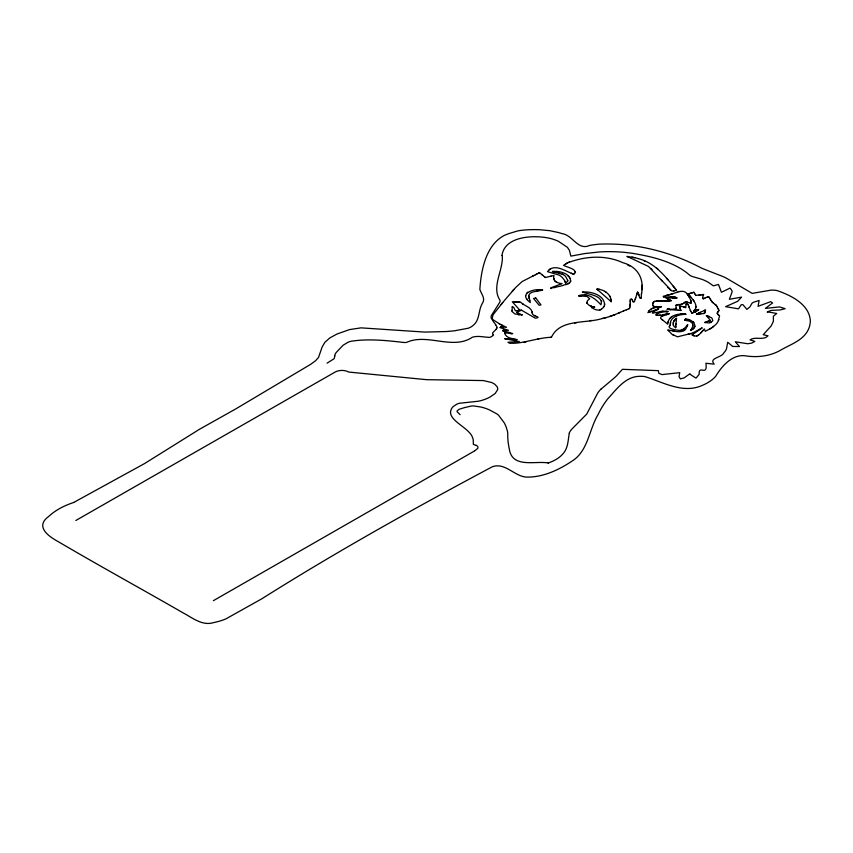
<?xml version="1.0" encoding="UTF-8"?>
<svg xmlns="http://www.w3.org/2000/svg" width="853" height="853" viewBox="0 0 853 853"><rect width="100%" height="100%" fill="white"/><g stroke="black" fill="none" stroke-linecap="round" stroke-linejoin="round"><path stroke-width="1.28" d="M611.153 301.685C611.441 294.296 603.711 289.167 596.929 289.135L611.153 301.685L610.983 299.2M668.357 309.159L667.217 309.127L676.632 309.383L675.768 305.374L681.984 304.084A3.988 2.303 0 0 0 682.752 303.849L686.175 301.791L690.909 303.348A38.822 22.413 0 0 1 690.887 302.548L690.781 300.288L689.085 296.929A91.697 52.939 0 0 0 687.827 294.797C683.2 287.013 674.35 294.509 667.824 295.021M528.625 295.479L530.278 302.548C517.643 293.304 534.149 288.239 542.583 289.924C538.414 291.95 527.442 290.393 528.903 297.548M713.087 302.804A16.282 9.394 0 0 1 711.711 301.418A16.431 9.479 0 0 0 713.087 302.804L716.093 305.321A27.243 15.727 0 0 1 716.691 306.163L719.004 310.385L717.213 313.424L719.591 315.887L717.949 321.677A29.546 17.06 0 0 1 715.688 324.662L711.242 328.192L705.228 331.316L704.365 328.906C701.219 332.233 697.349 338.801 692.114 334.856L702.232 327.829L694.246 332.169A30.356 17.518 0 0 1 690.599 333.576L677.538 336.807L671.929 334.269L667.974 330.058C673.753 330.506 681.238 334.216 685.844 328.949C690.834 318.19 685.066 330.729 680.331 330.399C677.73 330.452 665.479 328.778 670.17 325.345C669.498 316.602 678.956 314.533 685.844 314.277C678.711 313.062 668.016 315.29 667.75 324.204L660.574 318.308L660.904 317.049A7.027 4.052 0 0 1 661.416 316.506L669.434 313.573C646.926 318.745 657.141 311.43 667.931 311.601C662.525 309.287 642.106 317.902 658.687 308.871L647.885 312.603C650.37 307.666 656.501 306.941 661.427 306.685L660.435 306.654M690.898 302.058L690.887 302.548A39.686 22.914 0 0 0 690.909 303.348L690.312 303.028M521.492 310.193L516.609 312.337L522.143 314.928L514.977 313.968L512.099 311.612L512.205 306.824L513.869 307.613L515.361 310.769L521.492 310.193L535.321 318.18C542.966 317.22 532.411 316.292 532.272 313.35C532.304 307.155 523.977 305.96 520.682 302.218A10.769 6.216 0 0 0 519.872 302.133A14.362 8.295 0 0 0 519.328 302.09A38.726 22.359 0 0 0 517.899 302.005L516.332 301.951M551.273 288.591C547.914 288.186 562.863 286.256 564.025 284.913C574.687 284.134 570.54 275.018 563.289 272.843A14.373 8.295 0 0 0 558.278 271.585L552.499 271.51L563.129 274.538A14.778 8.53 0 0 1 565.582 276.383L567.767 280.573L565.71 283.569L564.43 280.157L562.127 277.31A19.971 11.526 0 0 0 558.843 275.018L547.509 271.649C554.429 262.511 565.997 271.734 573.984 274.357C578.899 269.185 566.467 267.234 563.598 265.336L565.539 264.11M550.697 287.898L562.02 283.612C557.595 283.345 551.934 280.893 554.013 275.455L545.43 277.513L539.544 272.661L522.121 281.543L515.649 287.546L504.23 300.725L493.087 314.704L492.266 318.105A10.652 6.152 0 0 0 493.013 319.726L499.762 324.033M685.3 319.342L684.714 320.184L689.874 321.282L692.561 323.372L692.764 326.454L691.282 329.407M692.977 324.79L692.764 326.454M641.189 297.974L641.477 293.4M641.445 294.306C644.591 279.613 638.332 266.925 622.893 262.713C605.417 254.61 584.561 256.049 567.042 263.129M508.708 342.895C519.189 345.07 538.072 337.393 551.433 337.308C559.995 318.67 585.734 323.841 602.293 318.51C611.686 316.74 620.056 312.102 628.874 308.807A4.254 2.452 0 0 0 629.546 308.221L630.346 300.874M630.207 304.158L629.706 308.008A4.244 2.452 0 0 1 628.874 308.807M630.303 301.813C628.81 297.974 632.755 298.337 632.851 301.418M641.616 289.732L641.712 287.909M641.339 297.057L640.891 297.974M575.476 272.48L575.37 271.574M667.888 299.104C679.063 303.071 655.69 299.222 653.856 301.866A7.027 4.062 0 0 0 653.366 302.357C650.626 307.272 657.663 307.752 661.438 306.685M641.765 286.992L641.893 285.169M717.17 313.072L717.863 311.569M675.661 327.701L676.504 318.361C673.166 320.12 671.46 325.899 675.661 327.701L675.811 326.059M676.344 320.174L676.397 319.566M676.45 318.958L676.514 318.361L674.488 320.259A15.738 9.084 0 0 0 673.369 322.285L673.412 325.462M675.96 324.353L676.013 323.767M695.12 294.221L695.867 295.373L703.586 294.488C700.089 303.764 707.393 294.37 709.387 297.59M703.512 295.042L703.586 294.488M703.139 298.092L703.341 298.902M686.089 304.372L686.185 303.604L687.443 303.561M679.958 306.067L685.705 307.197M685.673 307.453L686.281 303.604M670.522 323.479L670.682 322.285M688.339 305.203L690.386 310.535A33.502 19.342 0 0 0 690.877 311.484L691.858 313.168L694.619 312.155A41.445 23.927 0 0 0 695.526 311.803L698.692 309.426L693.713 311.345C700.164 305.129 690.962 298.315 688.574 293.869M695.813 307.528L695.973 306.355M652.78 303.54L653.003 302.858M604.574 305.257C604.788 294.914 590.798 291.246 582.364 292.014C588.165 294.328 604.137 295.65 600.928 304.841C595.405 298.614 587.44 292.334 578.611 295.746L587.056 296.492L589.754 298.774C583.196 302.879 589.807 306.536 594.616 307.133L591.481 307.634L595.575 309.692A15.589 8.999 0 0 0 596.663 309.906C600.555 311.249 604.35 307.613 604.798 303.935M670.394 324.812L669.658 325.878M570.87 280.818L570.561 281.714M656.085 314.96L658.143 313.19M667.92 322.711L668.262 321.346M687.497 324.993L687.273 325.814M691.282 329.407L690.482 330.506C699.94 326.944 692.071 318.425 685.396 319.203M704.855 312.358L705.559 309.938L696.464 314.096L701.07 313.733M704.983 311.921L704.525 313.467L696.464 314.085L697.583 313.584M704.663 313.019L703.075 313.584M586.811 302.399L586.672 303.273M637.607 292.11L636.551 295.127M633.63 301.759L634.397 301.77L637.532 292.11M635.186 299.35L635.773 297.548M569.314 433.057C568.002 440.287 568.194 448.507 562.628 454.169A39.355 22.722 0 0 1 558.193 458.114A37.393 21.592 0 0 1 548.095 463.03M712.82 320.589L711.839 317.902L706.295 315.642L710.421 320.376L704.759 322.434L709.291 322.967L712.554 320.973M718.493 320.6L718.93 319.491M493.066 335.048L492.725 335.613A6.589 3.807 0 0 1 491.808 336.455L490.518 337.095A4.468 2.58 0 0 1 489.11 337.415L479.823 336.487A13.296 7.677 0 0 0 472.327 337.234C452.89 350.455 427.257 332.905 406.732 342.341A6.579 3.796 0 0 1 403.981 342.49C386.526 340.464 368.581 338.566 351.116 341.232A17.38 10.033 0 0 0 347.928 342.309L343.109 345.23L336.551 352.129A27.605 15.94 0 0 0 335.89 352.961L335.602 353.366A12.763 7.368 0 0 0 334.728 355.946M694.705 326.859L694.96 326.315M567.522 281.554L567.746 280.381M496.787 328.01L496.531 328.501A9.148 5.278 0 0 1 496.286 328.906L495.87 329.471M503.078 330.378L508.463 330.303L500.167 327.605L500.786 326.774L506.511 327.328L500.935 324.609M503.259 330.1L502.705 330.996L503.952 331.327M508.484 338.961L517.163 339.665C512.717 338.492 505.69 338.406 504.592 332.798L512.749 333.587L502.982 330.548M334.813 355.84L334.461 357.61A7.656 4.425 0 0 1 333.918 358.857L327.062 363.143M603.956 306.536L603.455 307.251M688.755 320.014L685.492 319.065L684.714 320.184M500.167 327.605L500.786 326.774M693.713 311.345L694.705 310.023M501.148 304.542L502.684 302.634M693.915 327.957L694.353 327.413M648.877 311.046L649.474 310.385M701.934 331.604L702.957 330.463M512.248 291.268L513.933 289.402M701.603 331.988L700.569 333.107M698.511 309.607L698.34 309.778A35.41 20.44 0 0 0 697.914 310.236M683.797 302.986L684.906 302.122M670.234 318.009L672.249 316.367M653.153 311.867L653.739 311.398M601.216 388.957L613.808 378.348A87.177 50.327 0 0 0 616.602 375.768L622.413 369.317L658.313 370.639L658.857 373.358L662.035 374.595L679.734 372.665L679.031 376.695L680.385 378.871L684.042 377.954L689.917 373.731A18.339 10.588 0 0 1 690.258 374.158L690.472 374.446A11.1 6.408 0 0 0 690.663 374.691L695.973 378.135L698.82 374.776A10.694 6.174 0 0 0 699.172 373.998C698.692 364.327 707.787 377.175 705.911 363.25L714.217 364.156C708.416 357.727 721.851 357.919 724.026 352.598A31.422 18.148 0 0 0 726.457 349.08L727.684 342.245L732.684 346.457L739.487 346.542L735.286 341.786L747.75 343.748L751.685 343.109L754.798 341.381L750.064 339.867C755.385 336.093 763.275 340.88 768.041 335.815L763.211 334.707L771.187 325.942L773.394 321.304L773.383 316.175L776.742 313.488L768.937 312.059A45.87 26.486 0 0 1 767.178 312.049L769.523 310.972A10.46 6.035 0 0 1 771.837 310.364L780.09 309.959L785.155 308.679L779.503 306.899L765.386 308.402L772.615 302.932L770.696 301.674L758.061 306.323L759.138 300.469L753.444 302.293A9.575 5.523 0 0 0 751.93 303.38L749.904 306.888L746.887 309.394L742.92 304.67L741.268 304.681L738.506 308.85L725.626 306.664L737.76 301.258L741.577 297.143L729.39 299.286L732.13 291.854A12.944 7.474 0 0 0 731.341 289.668L730.051 288.143M692.785 329.013L693.393 328.49M698.767 334.909L697.914 335.56M549.204 269.729L550.409 268.791M527.015 292.739L527.676 292.184M684.895 329.951L683.669 330.761M684.277 328.533L682.4 329.77M718.29 311.164L718.855 310.737M713.673 326.486L709.888 329.002M661.608 316.346L662.237 315.951M474.716 450.789L476.699 449.286A19.918 11.505 0 0 0 477.563 448.529L477.797 448.251A2.015 1.162 0 0 0 477.957 447.878L477.957 447.708A5.502 3.177 0 0 0 476.358 445.351M474.257 451.109L213.389 600.672M692.114 334.856L692.753 334.408M699.716 329.578L700.345 329.141M711.498 321.976L710.24 322.679M565.166 264.355L567.042 263.129M565.923 263.854L566.669 263.374M601.397 309.266L599.968 310.023M650.818 309.276L651.575 308.807M75.821 520.49L335.176 372.025A9.607 5.545 0 0 1 348.77 372.057L426.649 379.681L483.342 380.566L491.744 382.539L494.719 384.159L497.15 386.782A12.411 7.165 0 0 1 497.608 389.714L495.156 393.51L490.08 397.018A36.999 21.357 0 0 1 484.962 399.332L482.254 400.249A28.266 16.324 0 0 1 478.234 401.241L459.319 403.277A12.145 7.005 0 0 0 456.835 404.162L453.529 406.327A27.957 16.143 0 0 0 452.367 407.446C443.453 419.388 469.651 426.916 472.637 437.888A19.854 11.462 0 0 1 473.244 440.073L473.372 444.37L476.23 445.437M654.635 301.354L653.856 301.866A7.368 4.254 0 0 0 653.366 302.357M538.179 273.376L539.544 272.661M676.642 292.494L677.282 292.163M73.614 502.513L144.647 463.51L199.666 429.166L235.716 408.95L310.556 364.391L315.557 360.755L318.521 357.439L322.125 347.043L324.822 342.362L329.77 337.959L336.914 334.056L349.559 329.589L361.032 327.861L424.751 332.084L446.14 331.55A177.808 102.659 0 0 0 454.468 330.793L468.201 328.245A16.175 9.34 0 0 0 472.946 325.59C479.972 320.216 478.192 310.684 482.18 303.636C486.071 298.593 481.177 294.114 479.855 289.348C481.071 270.326 485.815 245.28 504.08 235.535A64.359 37.159 0 0 1 508.601 233.679L517.419 231.014A29.514 17.039 0 0 1 521.268 230.342L525.021 229.969A81.835 47.246 0 0 1 528.999 229.734L530.406 229.681A70.149 40.507 0 0 1 539.65 229.713L549.961 230.705L558.246 232.496A69.072 39.878 0 0 1 562.223 233.658C572.96 235.247 577.769 250.825 589.604 245.451A58.921 34.024 0 0 1 594.488 244.683A67.728 39.099 0 0 1 599.68 244.118C635.112 242.774 670.159 251.486 701.422 268.055A372.953 215.319 0 0 0 710.272 271.595L721.926 276.137A80.704 46.595 0 0 1 726.244 278.089L752.186 293.368L771.155 290.127A15.514 8.957 0 0 1 776.902 290.542C790.87 295.277 809.508 304.254 810.35 321.016A67.536 38.993 0 0 1 809.06 327.84C804.635 340.006 790.966 344.122 780.74 350.114C770.344 356.096 758.146 357.61 746.386 355.989C732.994 353.387 722.054 365.692 715.816 376.141A42.032 24.268 0 0 1 712.873 379.095A40.923 23.628 0 0 1 709.941 381.334L707.521 382.826A48.632 28.074 0 0 1 703.064 385.066C683.146 394.491 663.207 382.101 644.58 376.514A21.911 12.656 0 0 0 639.569 376.333C625.548 376.44 616.58 389.235 607.997 398.575A154.126 88.989 0 0 0 605.172 402.36A185.815 107.286 0 0 0 598.198 414.323C588.815 429.869 588.271 451.333 571.521 461.441C558.161 470.302 542.188 477.669 525.853 477.062C514.028 475.857 504.912 462.273 492.373 466.74C414.217 508.377 336.69 551.603 261.722 598.849L225.864 618.915A46.83 27.029 0 0 1 213.613 622.605C202.289 626.177 192.405 617.753 183.064 612.849C141.705 589.018 99.812 566.104 58.665 541.89C49.186 536.761 34.397 526.802 48.642 516.502A70.021 40.422 0 0 1 73.689 502.47M619.459 312.742L620.12 312.401M696.816 311.238L696.688 311.302A21.154 12.209 0 0 1 695.824 311.686M618.137 313.392L618.798 313.072M655.904 310.215L658.697 308.871L656.16 309.746M676.045 305.15L677.538 304.67M535.385 274.751L536.793 274.069M532.539 276.084L533.967 275.423M700.366 312.305L698.692 313.072M704.386 310.471L704.973 310.204M710.133 320.632L709.238 320.984M568.62 262.287L569.473 261.935M568.077 283.505L568.77 283.207M668.603 313.979L667.739 314.32M729.678 288.293L721.425 292.28L718.482 284.476L713.353 285.851L708.374 282.332A37.351 21.56 0 0 0 701.273 279.112L692.082 276.447A13.221 7.634 0 0 1 689.192 274.762L688.947 274.559A74.968 43.279 0 0 0 681.206 268.898C666.577 260.09 649.645 256.199 632.969 253.416A92.092 53.163 0 0 0 599.734 251.934L584.923 253.533L570.849 256.124L569.42 250.387L567.416 247.327L558.31 241.239A40.422 23.34 0 0 0 550.665 238.509C535.3 234.778 504.784 235.439 501.959 255.495M704.909 298.251L704.279 298.507M707.436 297.207L708.811 296.631M652.374 308.413L653.227 308.061M623.447 310.801L624.14 310.513M662.546 281.373L648.515 266.456L627.158 256.444L634.803 257.702A38.684 22.338 0 0 1 638.822 258.79C655.616 263.108 666.076 277.438 676.504 290.137L673.113 291.001A2.676 1.546 0 0 1 671.663 290.798L661.491 280.179M676.504 290.137L673.689 290.969M694.971 310.855L695.653 310.599M695.963 310.471L696.805 310.151M697.061 310.055L697.839 309.756M697.487 335.794L696.645 336.061M694.31 312.273L691.751 312.976M651.521 311.345L648.643 312.337M615.344 314.565L612.411 315.567A117.032 67.568 0 0 1 609.447 316.527M653.558 310.641L654.219 310.417M675.395 316.378L676.621 315.962M708.416 321.261L707.489 321.56M667.302 314.48L666.406 314.746M706.049 322.007L707.009 321.709M690.599 333.576L687.763 334.419M526.045 341.829L523.817 342.458M688.222 293.965L689.949 293.453M689.608 293.56L693.873 292.291L695.611 294.978M691.666 292.952L690.29 293.357M692.38 292.739L693.873 292.291M554.471 287.674L555.538 287.376M665.681 295.618L666.971 295.255M606.419 317.433L604.372 317.998M626.326 309.799L626.88 309.639M654.123 307.752L656.042 307.283M464.65 407.585L471.165 406.06A11.142 6.44 0 0 1 473.628 405.943L480.953 407.041A39.846 22.999 0 0 1 485.165 408.246L485.784 408.448A30.772 17.764 0 0 1 489.75 410.069L496.457 413.673A25.654 14.81 0 0 1 498.525 415.187L504.326 422.949A107.297 61.949 0 0 1 506.128 426.948L507.407 431.085A49.133 28.362 0 0 1 507.759 433.719C507.535 439.849 508.58 445.927 509.902 451.887C514.594 467.988 536.505 460.577 548.596 463.04M464.192 407.713L459.095 409.291L457.123 410.933A3.188 1.834 0 0 0 457.144 411.732L460.108 414.675M678.636 291.641L679.351 291.459M542.583 289.924L540.567 290.425M579.635 295.49L578.611 295.746L579.539 295.799M602.293 318.51L603.338 318.265M550.633 276.265L551.177 276.137M672.175 293.89L663.122 296.332L663.709 296.951M680.331 330.399L681.398 330.164M660.019 311.612L660.883 311.43M536.58 291.289L537.561 291.086M574.613 323.063L576.479 322.733M662.792 314.65L664.444 314.384M665.276 314.245L666.939 313.979M594.093 307.219L593.517 307.315M657.823 315.45L660.307 315.056M589.732 320.739L591.63 320.451M509.966 342.671L510.702 342.586M678.284 304.553L679.169 304.436M537.912 338.812L539.224 338.641M550.078 337.479L551.433 337.308M661.672 311.292L663.133 311.153M699.044 295.01L700.484 294.839M703.043 294.552L700.974 294.786M666.193 311.771L667.931 311.601M659.188 306.845L660.297 306.76M663.901 297.153L673.241 296.641L676.919 297.889L665.884 298.102L671.354 300.821M686.857 303.583L688.03 304.382M507.866 342.288L519.349 341.595L504.549 338.641L511.64 339.217M656.426 301.077L657.45 301.034A131.927 76.173 0 0 1 660.521 300.949M521.418 314.96L522.143 314.928M670.927 296.652L671.812 296.631M540.077 290.009L541.324 289.977M554.887 271.393L552.488 271.51L554.141 271.744M675.192 297.921L673.987 297.953M672.718 297.974L673.358 297.964M675.779 297.91L676.354 297.9M661.533 300.928L663.559 300.896M680.726 314.085L685.844 314.277M641.093 297.974L639.665 297.985L638.215 292.483M664.562 300.885L669.466 300.842M686.175 301.791L687.102 301.845M633.459 301.759L632.937 301.589M633.022 301.759L632.67 301.077M656.426 306.558L657.428 306.579M668.923 309.181L669.498 309.191M673.582 309.298L676.632 309.383M515.457 301.919L514.508 301.887M513.463 301.855L516.737 301.962M513.996 301.877L512.312 301.813L519.786 310.097L519.338 309.607M580.456 295.842L581.373 295.874M517.131 301.973L517.526 301.994A43.279 24.982 0 0 1 519.328 302.079A15.301 8.829 0 0 1 519.872 302.133M556.039 271.403L557.18 271.478M667.142 309.404L680.897 310.471L680.694 309.927M669.808 309.618L670.693 309.682M678.444 310.279L679.276 310.343M513.218 339.345L514.007 339.409M505.339 338.705L507.695 338.897M585.201 294.914L586.054 294.978M501.095 326.806L503.035 326.998M518.432 314.778L519.178 314.864M666.118 311.334L666.982 311.452M510.52 333.651L512.013 333.864M504.592 332.798L505.562 332.937M599.67 289.423L596.929 289.135L597.793 289.903M631.902 257.116L634.803 257.702M672.761 330.847L673.891 331.071M512.205 306.824L512.941 306.995M508.974 332.617L509.604 332.777M707.169 315.834L708.001 316.058M534.362 315.685L534.991 315.855M685.641 307.72L683.52 307.101M681.515 306.526L679.287 306.142M679.564 305.96L680.385 309.085M558.544 272.693L559.835 273.088M674.755 296.876L676.919 297.889M591.257 305.971L590.137 305.598M704.759 322.434L705.388 322.658M593.539 306.728L594.616 307.133M708.79 316.303L709.525 316.591M694.129 335.783L692.508 335.058M643.652 260.538L644.783 261.029M573.077 273.973L571.275 273.195M673.742 335.24L672.772 334.771M516.609 312.337L517.654 312.827M555.74 281.757L556.433 282.087M627.158 256.444L628.885 257.286M499.176 323.756L502.118 325.185M562.127 274.016L563.129 274.538M627.552 264.888L629.727 266.051M604.788 291.342L605.918 292.078M714.995 304.361L715.315 304.585A8.423 4.862 0 0 1 715.742 304.947L715.859 305.065M693.062 321.666L693.958 322.445M670.479 290.18L669.797 289.594M541.858 274.57L542.647 275.22M545.43 277.513L544.331 276.607M718.599 315.194L717.725 314.362M656.661 268.098L658.121 269.303M662.952 320.461L662.109 319.747M522.686 303.849L523.305 304.425M567.885 275.658L569.122 276.948M650.914 268.386L651.948 269.463M667.984 330.058L668.581 330.74M689.778 295.98L690.631 296.983M667.792 287.344L668.827 288.538M674.808 288.133L673.156 286.192M715.987 305.193L716.093 305.321A25.419 14.682 0 0 1 716.691 306.163L716.968 306.59M666.737 278.345L667.835 279.688M554.717 281.021L553.789 278.185M693.212 299.968L693.979 300.97M526.834 298.923L527.282 299.51M686.985 293.549L687.827 294.797A93.777 54.144 0 0 1 689.085 296.929M495.764 324.737L494.345 322.829A36.487 21.069 0 0 0 493.759 322.146L491.189 318.062A18.873 10.897 0 0 1 491.232 315.813L499.901 302.026A12.305 7.101 0 0 0 500.039 300.352C492.458 289.071 500.029 275.444 501.809 263.524A70.916 40.944 0 0 0 502.193 255.473M710.997 300.277L711.189 300.565A69.701 40.24 0 0 0 711.743 301.408A68.741 39.686 0 0 1 711.189 300.565L709.568 297.9M718.599 309.447L717.959 308.328M710.464 299.403L710.112 298.817M570.049 278.153L570.39 278.728M609.554 295.778L610.172 296.865M631.71 299.19L632.062 299.883M690.29 310.353L690.386 310.535A33.416 19.288 0 0 0 690.877 311.484M601.386 300.629L601.76 301.461M676.002 307.901L676.29 308.594M679.841 307.634L679.51 306.739M564.963 281.234L565.39 282.364M680.897 310.471L679.948 307.922M688.787 306.451L689.096 307.272M688.19 304.788L688.638 306.035M529.063 298.123L529.244 298.71M529.628 299.947L529.82 300.576M653.089 305.363L653.377 306.472M638.886 295.053L638.694 294.317M511.96 310.982L511.917 310.332M532.24 313.008L532.208 311.974M525.608 295.554L525.619 296.098M690.653 299.947A5.779 3.337 0 0 1 690.823 300.459L690.898 301.013A21.538 12.432 0 0 1 690.909 301.621M681.984 304.084A3.711 2.143 0 0 1 681.515 304.169M695.526 311.803A35.847 20.696 0 0 1 694.619 312.155M569.303 433.057A27.125 15.663 0 0 1 572.011 428.952L586.747 414.078L597.089 394.246A36.412 21.016 0 0 1 601.162 388.936M493.119 335.048A2.89 1.663 0 0 0 492.778 333.96L492.607 332.862L494.687 330.751A15.343 8.861 0 0 0 495.892 329.471M495.497 324.833A11.366 6.557 0 0 1 497.107 328M535.705 297.932L533.573 298.539L539.203 305.321L540.983 304.852L535.705 297.932"/></g></svg>
